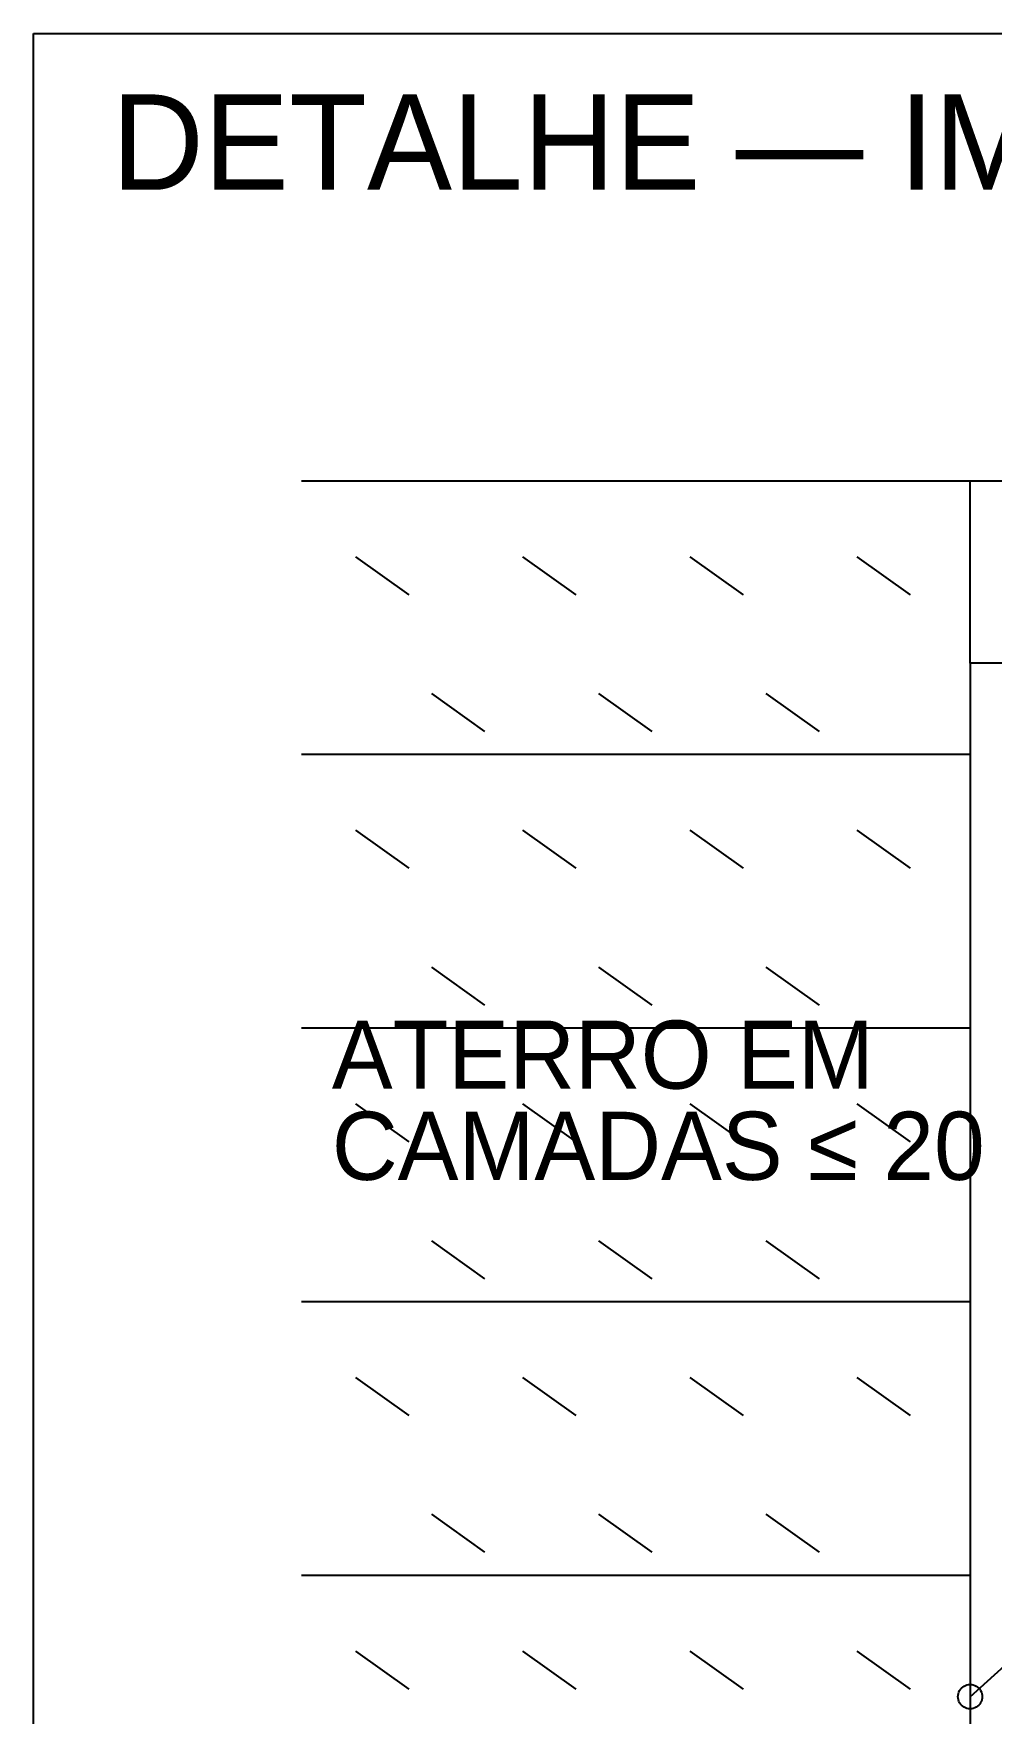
# Model space of a CAD drawing. Header units: millimetres. Extents: x 0 to 3648, y 0 to 594.
# Drawn here: x 2493 to 2542.1, y 377.8 to 463.8 of the extents above; entities that cross this region are included whole.
import ezdxf

# ---------------------------------------------------------------- set-up
doc = ezdxf.new("R2010")
doc.units = ezdxf.units.MM
for name, color, linetype in [('COTAS', 4, 'CONTINUOUS'), ('EIXOS', 6, 'CONTINUOUS'), ('FORMAS', 7, 'CONTINUOUS'), ('SECUNDARIAS', 8, 'CONTINUOUS'), ('TEXTOS', 2, 'CONTINUOUS')]:
    doc.layers.add(name, color=color, linetype=linetype)

msp = doc.modelspace()

# ---------------------------------------------------------------- linework, layer by layer
at = {"layer": 'COTAS'}
for p, q in [((2540.96775, 378.63243), (2588.44872, 421.59892)), ((2540.34475, 378.63243), (2540.35026, 378.71371)), ((2540.35026, 378.55116), (2540.34475, 378.63243)), ((2540.35026, 378.71371), (2540.36604, 378.79361)), ((2540.36604, 378.47126), (2540.35026, 378.55116)), ((2540.36604, 378.79361), (2540.39233, 378.87073)), ((2540.39233, 378.87073), (2540.42839, 378.94379)), ((2540.42839, 378.94379), (2540.47346, 379.0115)), ((2540.47346, 379.0115), (2540.52729, 379.07276)), ((2540.52729, 379.07276), (2540.58864, 379.12645)), ((2540.58864, 379.12645), (2540.65625, 379.17171)), ((2540.65625, 379.17171), (2540.72937, 379.20774)), ((2540.72937, 379.20774), (2540.80649, 379.23392)), ((2540.80649, 379.23392), (2540.88637, 379.24981)), ((2540.88637, 379.24981), (2540.96775, 379.25514)), ((2540.96775, 379.25514), (2541.04888, 379.24981)), ((2541.04888, 379.24981), (2541.12876, 379.23392)), ((2541.12876, 379.23392), (2541.20588, 379.20774)), ((2541.20588, 379.20774), (2541.279, 379.17171)), ((2541.279, 379.17171), (2541.3466, 379.12645)), ((2541.3466, 379.12645), (2541.40795, 379.07276)), ((2541.40795, 379.07276), (2541.46154, 379.0115)), ((2541.46154, 379.0115), (2541.50686, 378.94379)), ((2541.50686, 378.94379), (2541.54292, 378.87073)), ((2541.54292, 378.87073), (2541.56921, 378.79361)), ((2541.56921, 378.79361), (2541.58499, 378.71371)), ((2541.58499, 378.55116), (2541.56921, 378.47126)), ((2541.58499, 378.71371), (2541.59024, 378.63243)), ((2541.59024, 378.63243), (2541.58499, 378.55116)), ((2540.39233, 378.39414), (2540.36604, 378.47126)), ((2540.42839, 378.32109), (2540.39233, 378.39414)), ((2540.47346, 378.25335), (2540.42839, 378.32109)), ((2540.52729, 378.19211), (2540.47346, 378.25335)), ((2540.58864, 378.1384), (2540.52729, 378.19211)), ((2540.65625, 378.09316), (2540.58864, 378.1384)), ((2540.72937, 378.05713), (2540.65625, 378.09316)), ((2540.80649, 378.03095), (2540.72937, 378.05713)), ((2540.88637, 378.01506), (2540.80649, 378.03095)), ((2540.96775, 378.00973), (2540.88637, 378.01506)), ((2541.04888, 378.01506), (2540.96775, 378.00973)), ((2541.12876, 378.03095), (2541.04888, 378.01506)), ((2541.20588, 378.05713), (2541.12876, 378.03095)), ((2541.279, 378.09316), (2541.20588, 378.05713)), ((2541.3466, 378.1384), (2541.279, 378.09316)), ((2541.40795, 378.19211), (2541.3466, 378.1384)), ((2541.46154, 378.25335), (2541.40795, 378.19211)), ((2541.50686, 378.32109), (2541.46154, 378.25335)), ((2541.54292, 378.39414), (2541.50686, 378.32109)), ((2541.56921, 378.47126), (2541.54292, 378.39414))]:
    msp.add_line(p, q, dxfattribs=at)
at = {"layer": 'EIXOS'}
msp.add_line((2540.96775, 431.56216), (2540.96775, 342.04864), dxfattribs=at)
at = {"layer": 'FORMAS'}
for p, q in [((2493, 463.8), (2673, 463.8)), ((2493, 305.80001), (2493, 463.8))]:
    msp.add_line(p, q, dxfattribs=at)
at = {"layer": 'SECUNDARIAS'}
for p, q in [((2506.71895, 440.9027), (2540.96775, 440.9027)), ((2540.96775, 440.9027), (2551.86493, 440.9027)), ((2540.96775, 431.56216), (2540.96775, 440.9027)), ((2509.4865, 437.01082), (2512.21086, 435.06486)), ((2518.0487, 437.01082), (2520.77294, 435.06486)), ((2526.61078, 437.01082), (2529.33514, 435.06486)), ((2535.17298, 437.01082), (2537.89734, 435.06486)), ((2551.86493, 431.56216), (2540.96775, 431.56216)), ((2513.37836, 430.00541), (2516.10271, 428.05946)), ((2521.94055, 430.00541), (2524.66491, 428.05946)), ((2530.50275, 430.00541), (2533.22711, 428.05946)), ((2506.71895, 426.89189), (2540.96775, 426.89189)), ((2509.4865, 422.99999), (2512.21086, 421.05405)), ((2518.0487, 422.99999), (2520.77294, 421.05405)), ((2526.61078, 422.99999), (2529.33514, 421.05405)), ((2535.17298, 422.99999), (2537.89734, 421.05405)), ((2513.37836, 415.9946), (2516.10271, 414.04866)), ((2521.94055, 415.9946), (2524.66491, 414.04866)), ((2530.50275, 415.9946), (2533.22711, 414.04866)), ((2506.71895, 412.88108), (2540.96775, 412.88108)), ((2509.4865, 408.98919), (2512.21086, 407.04324)), ((2518.0487, 408.98919), (2520.77294, 407.04324)), ((2526.61078, 408.98919), (2529.33514, 407.04324)), ((2535.17298, 408.98919), (2537.89734, 407.04324)), ((2513.37836, 401.98379), (2516.10271, 400.03783)), ((2521.94055, 401.98379), (2524.66491, 400.03783)), ((2530.50275, 401.98379), (2533.22711, 400.03783)), ((2506.71895, 398.87028), (2540.96775, 398.87028)), ((2509.4865, 394.97838), (2512.21086, 393.03244)), ((2518.0487, 394.97838), (2520.77294, 393.03244)), ((2526.61078, 394.97838), (2529.33514, 393.03244)), ((2535.17298, 394.97838), (2537.89734, 393.03244)), ((2513.37836, 387.97297), (2516.10271, 386.02702)), ((2521.94055, 387.97297), (2524.66491, 386.02702)), ((2530.50275, 387.97297), (2533.22711, 386.02702)), ((2506.71895, 384.85945), (2540.96775, 384.85945)), ((2509.4865, 380.96757), (2512.21086, 379.02163)), ((2518.0487, 380.96757), (2520.77294, 379.02163)), ((2526.61078, 380.96757), (2529.33514, 379.02163)), ((2535.17298, 380.96757), (2537.89734, 379.02163))]:
    msp.add_line(p, q, dxfattribs=at)

# ---------------------------------------------------------------- texts
at = {"layer": 'TEXTOS'}
for s, height, p in [('DETALHE — IMPERMEABILIZAÇÃO E DRENAGEM', 4.88827, (2497.00003, 455.80001)), ('ATERRO EM', 3.49162, (2508.27569, 409.76757)), ('CAMADAS ≤ 20 cm', 3.49162, (2508.27569, 405.0973))]:
    msp.add_text(s, height=height, dxfattribs=at).set_placement(p)

doc.saveas('drawing.dxf')
